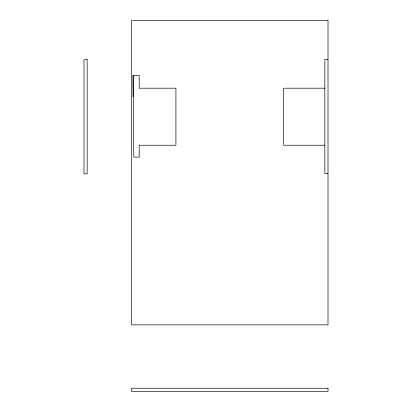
<?xml version="1.0" encoding="UTF-8"?>
<svg xmlns="http://www.w3.org/2000/svg" width="412" height="412" viewBox="0 0 412 412"><rect width="100%" height="100%" fill="white"/><g stroke="black" fill="none" stroke-linecap="round" stroke-linejoin="round"><path stroke-width="0.62" d="M328.014 59.421L324.847 59.421L324.847 173.514L328.014 173.514M133.107 75.514L139.23 75.514L139.23 88.194L175.919 88.194L175.919 145.24L139.23 145.24L139.23 157.132L133.792 157.132L133.107 75.514L133.107 96.722M324.847 88.194L283.647 88.194L283.662 145.24L324.847 145.24M328.014 20.6L131.521 20.6L131.521 324.847L328.014 324.847L328.014 20.6M87.153 59.668L83.986 59.668L83.986 173.761L87.153 173.761L87.153 59.668M328.014 388.233L131.521 388.233L131.521 391.4L328.014 391.4L328.014 388.233"/></g></svg>
